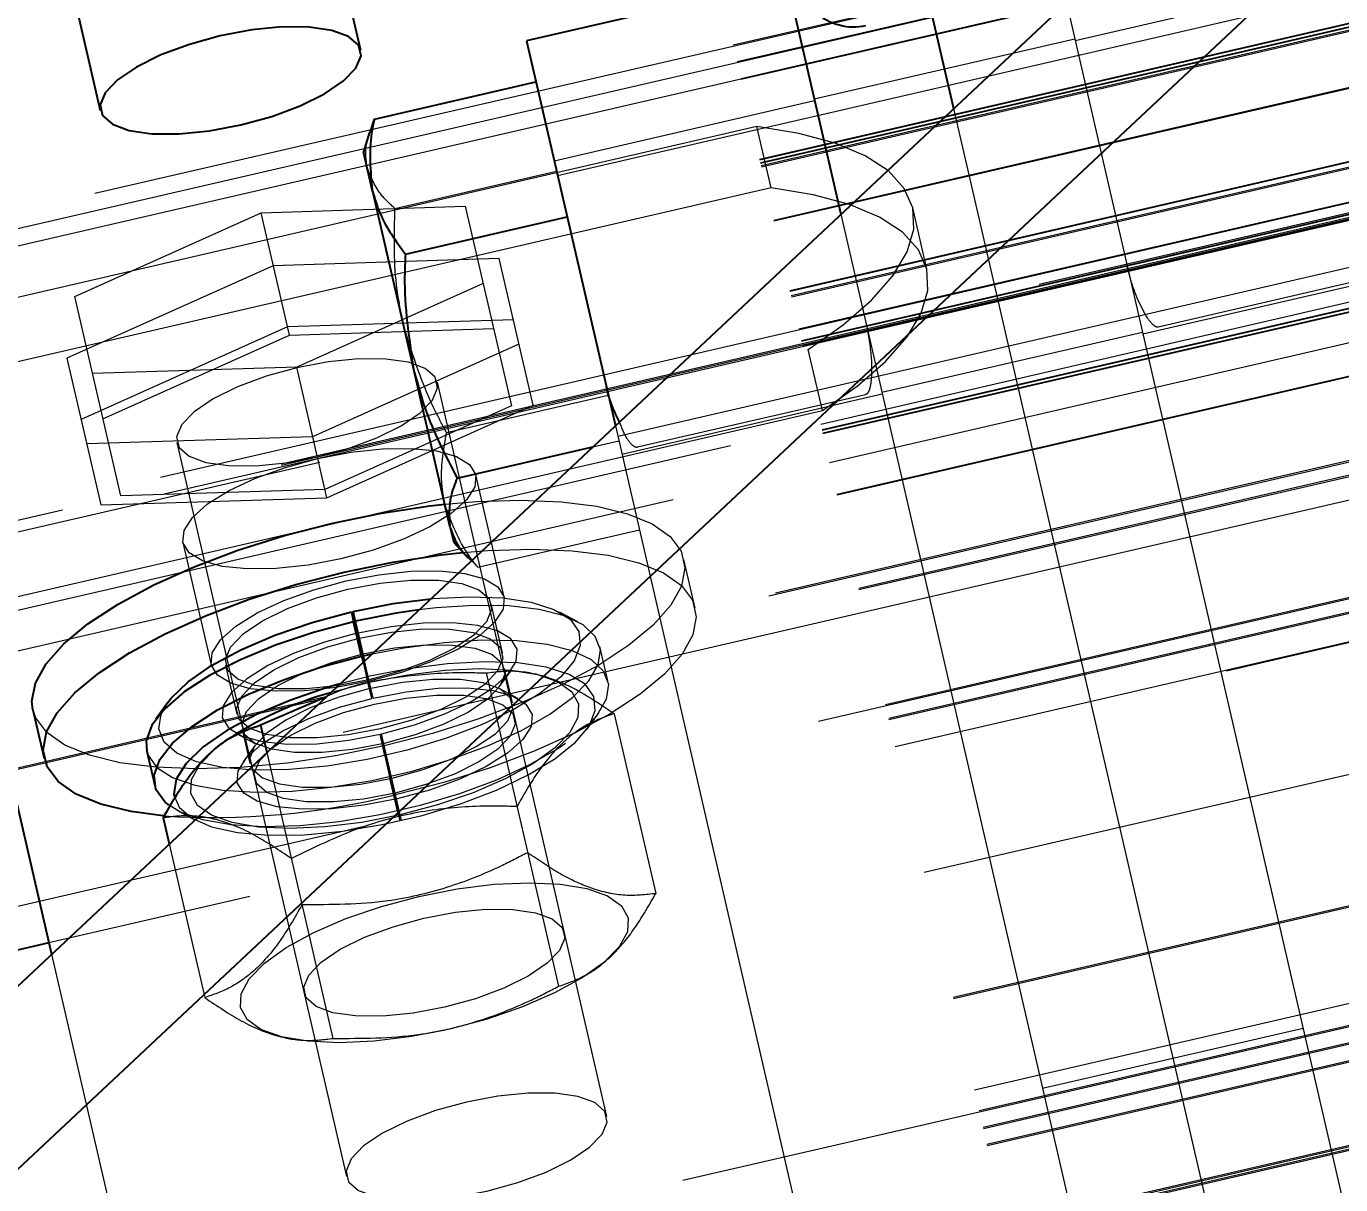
# Model space of a CAD drawing. Header units: millimetres. Extents: x 1293 to 41893, y 1011 to 26911.
# Drawn here: x 11289.11 to 11330.75, y 5296.1 to 5332.79 of the extents above; entities that cross this region are included whole.
import ezdxf

# ---------------------------------------------------------------- set-up
doc = ezdxf.new("R2010")
doc.units = ezdxf.units.MM
doc.header["$LTSCALE"] = 50
doc.linetypes.add('HIDDEN', pattern=[1.905, 1.27, -0.635])
doc.layers.add('CAPA_1', color=7, linetype='Continuous')
doc.layers.add('STRUC', color=4, linetype='Continuous')
doc.styles.add('SLDTEXTSTYLE0', font='TXT', dxfattribs={"width": 0.75})
doc.dimstyles.new('SLDDIMSTYLE1', dxfattribs={"dimtxt": 100, "dimasz": 100, "dimexe": 0, "dimexo": 0.0625, "dimgap": 25, "dimtad": 2, "dimdec": 4, "dimlfac": 75, "dimzin": 12, "dimdsep": 46, "dimtxsty": 'SLDTEXTSTYLE0', "dimsah": 1, "dimcen": 0.09, "dimadec": 0, "dimazin": 3, "dimtfac": 1, "dimtdec": 0, "dimtofl": 0, "dimtmove": 0, "dimatfit": 3, "dimfxl": 1, "dimfrac": 2, "dimtolj": 1, "dimtzin": 12, "dimarcsym": 0})

# ---------------------------------------------------------------- blocks, each defined once
blk = doc.blocks.new('_D_3')
at = {"layer": 'CAPA_1', "transparency": 16777216}
blk.add_arc((9899.266, 4708.493), 5214.315, 0, 13, dxfattribs=at)
for points in [[(14979.938, 5881.459), (14986.476, 5780.493), (15016.521, 5787.127)], [(15113.581, 4708.493), (15128.006, 4808.636), (15097.238, 4808.341)]]:
    blk.add_solid(points, dxfattribs=at)
at = {"layer": 'CAPA_1', "transparency": 16777216, "insert": (15196.758, 5413.272), "char_height": 100, "attachment_point": 1, "rotation": 276.5, "style": 'SLDTEXTSTYLE0'}
blk.add_mtext('13°', dxfattribs=at)

msp = doc.modelspace()

# ---------------------------------------------------------------- linework, layer by layer
at = {"color": 1, "linetype": 'HIDDEN', "lineweight": 18}
for p, q in [((16327.8123211, 6489.1646889), (11124.0071077, 5287.7715924)), ((12021.8815916, 5501.468365), (11229.9136029, 5318.628148)), ((12021.8912062, 5501.4267194), (11229.9232175, 5318.5865024)), ((12022.2091361, 5500.0496137), (11230.2411475, 5317.2093967)), ((12022.2141037, 5500.0280966), (11230.2461151, 5317.1878796)), ((12023.0385008, 5496.4572404), (11231.0705122, 5313.6170235)), ((12023.1598204, 5495.9317478), (11231.1918317, 5313.0915308)), ((12023.2840107, 5495.3938202), (11231.3160221, 5312.5536032)), ((12023.2889783, 5495.3723031), (11231.3209897, 5312.5320861)), ((12023.8726632, 5492.8440864), (11231.9046745, 5310.0038695)), ((12023.8776308, 5492.8225693), (11231.9096421, 5309.9823524)), ((12023.8970268, 5492.7385559), (11231.9290381, 5309.898339)), ((12023.9019944, 5492.7170389), (11231.9340057, 5309.8768219)), ((12023.9203405, 5492.6375732), (11231.9523518, 5309.7973563)), ((12023.9299551, 5492.5959276), (11231.9619665, 5309.7557107)), ((12024.3200944, 5490.9060487), (11232.3521058, 5308.0658318)), ((12024.325062, 5490.8845317), (11232.3570734, 5308.0443147)), ((12032.7319294, 5488.8778734), (11232.0831896, 5304.0335471)), ((12024.833013, 5488.6843541), (11232.8650244, 5305.8441372)), ((12024.8379806, 5488.6628371), (11232.869992, 5305.8226201)), ((12024.8710247, 5488.5197074), (11232.9030361, 5305.6794904)), ((12024.8806394, 5488.4780618), (11232.9126507, 5305.6378448)), ((12025.1148595, 5487.463543), (11233.1468708, 5304.623326)), ((12025.1985693, 5487.100956), (11233.2305806, 5304.2607391)), ((12025.2035369, 5487.079439), (11233.2355482, 5304.239222)), ((12025.2382307, 5486.9291638), (11233.270242, 5304.0889468)), ((12025.810123, 5484.4520259), (11233.8421343, 5301.611809)), ((12025.8512467, 5484.2738995), (11233.883258, 5301.4336826)), ((12025.8562143, 5484.2523825), (11233.8882257, 5301.4121655)), ((12025.8756103, 5484.168369), (11233.9076217, 5301.3281521)), ((12025.8805779, 5484.146852), (11233.9125893, 5301.306635)), ((12026.0919694, 5483.2312148), (11234.1239808, 5300.3909978)), ((12008.7223607, 5483.1916215), (11249.7530382, 5307.9697469)), ((12008.7319754, 5483.1499759), (11249.7626529, 5307.9281013)), ((12026.3230416, 5482.2303313), (11234.3550529, 5299.3901144)), ((12026.3280092, 5482.2088143), (11234.3600205, 5299.3685973)), ((12027.0114188, 5479.2486419), (11235.0434302, 5296.408425)), ((12027.0210335, 5479.2069963), (11235.0530448, 5296.3667794)), ((12027.8604579, 5475.5710498), (11235.8924692, 5292.7308328)), ((12027.9621031, 5475.1307761), (11235.9941144, 5292.2905591)), ((12027.9717177, 5475.0891305), (11236.0037291, 5292.2489135)), ((12010.6836634, 5474.6962862), (11251.7143409, 5299.4744116)), ((12028.1683281, 5474.2375174), (11236.2003394, 5291.3973004)), ((12029.0875821, 5470.2557909), (11237.1195934, 5287.4155739)), ((12030.000852, 5466.2999843), (11238.0328633, 5283.4597674)), ((12030.0104666, 5466.2583387), (11238.042478, 5283.4181218)), ((12030.6782263, 5463.3659541), (11238.7102376, 5280.5257371)), ((12030.8302167, 5462.7076111), (11238.862228, 5279.8673941)), ((12030.9515362, 5462.1821185), (11238.9835476, 5279.3419015)), ((12030.9611509, 5462.1404729), (11238.9931622, 5279.3002559)), ((12031.0757266, 5461.6441909), (11239.107738, 5278.8039739)), ((12031.0853413, 5461.6025453), (11239.1173526, 5278.7623283)), ((12031.664379, 5459.0944571), (11239.6963904, 5276.2542401)), ((12031.6739937, 5459.0528115), (11239.706005, 5276.2125945)), ((12031.6887427, 5458.9889266), (11239.720754, 5276.1487096)), ((12031.6983573, 5458.947281), (11239.7303686, 5276.107064)), ((11560.335161, 5371.9716788), (11301.5360256, 5312.2231905)), ((11560.1181272, 5371.8777073), (11301.829284, 5312.2470293)), ((11561.6917517, 5367.9036585), (11302.0210835, 5307.9539611)), ((11445.9630539, 5363.2062119), (11284.6983123, 5325.9753127)), ((11448.0394125, 5354.2125145), (11286.774671, 5316.9816153)), ((11448.1627837, 5353.6781352), (11233.2752096, 5304.0674297)), ((11404.224852, 5340.9250949), (11287.4699345, 5313.9700982)), ((11402.4048651, 5339.2190372), (11287.751781, 5312.7492871)), ((11346.6732828, 5337.4597254), (11305.9413791, 5328.0560244)), ((11334.0358892, 5336.8122884), (11231.1967993, 5313.0700138)), ((11330.5827334, 5334.2360447), (11322.3330668, 5332.3314591)), ((11322.0563588, 5333.5300134), (11335.2716509, 5276.2882945)), ((11322.3216756, 5332.3807998), (11314.0720091, 5330.4762142)), ((11314.0834003, 5330.4268735), (11305.8337337, 5328.522288)), ((11318.4846472, 5330.1818873), (11342.5002789, 5226.1587579)), ((11312.2541165, 5329.6106933), (11234.912843, 5311.7550534)), ((11312.7022523, 5327.6696036), (11312.2541165, 5329.6106933)), ((11307.8459647, 5319.8063579), (11348.5778684, 5329.2100588)), ((11300.7880812, 5327.0183505), (11305.9080501, 5328.2003885)), ((11312.7022523, 5327.6696036), (11235.3609789, 5309.8139637)), ((11296.5481403, 5326.8816537), (11303.0174576, 5327.088325)), ((11303.0174576, 5327.088325), (11304.4764548, 5320.7687138)), ((11290.6429577, 5324.2314466), (11296.5481403, 5326.8816537)), ((11297.4430028, 5323.0055783), (11296.5481403, 5326.8816537)), ((11314.9129356, 5326.8337613), (11328.1282277, 5269.5920424)), ((11317.6413439, 5325.0949562), (11317.193208, 5327.0360459)), ((11388.9970482, 5326.6505362), (11289.8281396, 5303.7555897)), ((11304.0940703, 5325.4360281), (11296.9346926, 5325.2073119)), ((11305.1665153, 5320.7907587), (11304.0940703, 5325.4360281)), ((11296.9346926, 5325.2073119), (11290.3996239, 5322.274416)), ((11303.5815923, 5324.6447892), (11297.6764097, 5321.9945821)), ((11324.4757256, 5323.0505843), (11332.7253922, 5324.9551699)), ((11332.1882302, 5324.9295104), (11324.969772, 5323.262998)), ((11292.101955, 5317.9118354), (11290.6429577, 5324.2314466)), ((11304.5422062, 5323.4949384), (11297.3828285, 5323.2662222)), ((11297.3828285, 5323.2662222), (11290.8477597, 5320.3333263)), ((11291.5378203, 5320.3553712), (11297.4430028, 5323.0055783)), ((11297.4430028, 5323.0055783), (11303.9123201, 5323.2122496)), ((11316.2146679, 5321.1953393), (11324.4643344, 5323.0999249)), ((11236.5413596, 5304.7011731), (11313.8826331, 5322.556813)), ((11298.1833107, 5319.7989526), (11304.7183794, 5322.7318484)), ((11314.3307689, 5320.6157233), (11313.8826331, 5322.556813)), ((11290.3996239, 5322.274416), (11291.4720688, 5317.6291466)), ((11297.6764097, 5321.9945821), (11291.2070924, 5321.7879108)), ((11298.6314466, 5317.8578629), (11297.6764097, 5321.9945821)), ((11307.5011459, 5298.257883), (11302.1319708, 5321.5143353)), ((11302.4262527, 5319.9226504), (11307.5462215, 5321.1046884)), ((11307.9763925, 5319.2414131), (11316.2260591, 5321.1459987)), ((11315.6888971, 5321.1203392), (11308.4704389, 5319.4538268)), ((11287.3725476, 5314.3919275), (11314.3307689, 5320.6157233)), ((11304.4764548, 5320.7687138), (11298.5712722, 5318.1185067)), ((11298.6314466, 5317.8578629), (11305.1665153, 5320.7907587)), ((11307.7695124, 5320.1375092), (11315.4532032, 5286.8557881)), ((11291.0239329, 5319.5702364), (11298.1833107, 5319.7989526)), ((11293.8823042, 5319.6097497), (11299.2514793, 5296.3532974)), ((11307.0606136, 5319.4729867), (11307.8792938, 5319.6619939)), ((11304.2470536, 5314.7052687), (11303.3521911, 5318.581344)), ((11298.5712722, 5318.1185067), (11292.101955, 5317.9118354)), ((11291.4720688, 5317.6291466), (11298.6314466, 5317.8578629)), ((11303.4118745, 5315.6534532), (11308.5318434, 5316.8354911)), ((11294.0713162, 5316.4386852), (11294.9661787, 5312.5626099)), ((11303.2123283, 5315.8656002), (11303.4118745, 5315.6534532)), ((11310.3020106, 5314.3543681), (11309.9440656, 5315.9047982)), ((11304.1972573, 5312.9449747), (11303.8393123, 5314.4954049)), ((11306.5804438, 5313.9259202), (11306.0031651, 5314.2353727)), ((11307.5313463, 5312.0530629), (11307.2789951, 5313.1461161)), ((11295.4246524, 5312.5527276), (11295.7825974, 5311.0022974)), ((11299.7766547, 5312.6449963), (11299.8875461, 5312.1777868)), ((11299.7962147, 5312.6633319), (11299.9930988, 5311.8105332)), ((11300.0969724, 5311.5099733), (11299.8245634, 5312.689906)), ((11299.8875461, 5312.1777868), (11299.0483619, 5311.9622938)), ((11300.0601851, 5311.5014281), (11299.8875461, 5312.1777868)), ((11303.6755365, 5312.3081184), (11305.9673014, 5302.3813939)), ((11304.0939285, 5311.8656097), (11304.4771282, 5312.396806)), ((11304.5119684, 5311.3559845), (11304.2596171, 5312.4490378)), ((11305.0484659, 5312.3152652), (11304.9274093, 5312.3362584)), ((11300.0601851, 5311.5014281), (11299.9930988, 5311.8105332)), ((11304.6845691, 5311.4982807), (11304.1072904, 5311.8077331)), ((11298.5544036, 5311.5348288), (11234.941785, 5296.8486987)), ((11298.3373698, 5311.4408573), (11234.9513996, 5296.8070531)), ((11306.8621366, 5310.5147586), (11307.2453362, 5311.0459549)), ((11307.7358433, 5311.0167378), (11309.050577, 5305.3220004)), ((11371.7782401, 5310.5096081), (11273.2269128, 5287.7572414)), ((11295.9439532, 5310.5292155), (11296.1963045, 5309.4361623)), ((11295.2966219, 5310.065368), (11295.2935827, 5310.063173)), ((11295.7713525, 5310.3869194), (11296.3486312, 5310.0774669)), ((11296.3619931, 5310.0195904), (11295.9787934, 5309.488394)), ((11300.4634683, 5309.6831935), (11300.3221391, 5310.3667807)), ((11300.3973451, 5310.0595501), (11300.3221391, 5310.3667807)), ((11300.9920051, 5307.6331606), (11300.3589492, 5310.3752268)), ((11300.3973451, 5310.0595501), (11300.6496963, 5308.9664969)), ((11296.731189, 5309.7901736), (11298.8224614, 5300.7318776)), ((11300.4634683, 5309.6831935), (11300.6119779, 5309.0214052)), ((11300.8643292, 5307.928352), (11300.6119779, 5309.0214052)), ((11300.7982059, 5308.3047086), (11300.6496963, 5308.9664969)), ((11293.8754778, 5307.9592798), (11294.4527565, 5307.6498274)), ((11300.7982059, 5308.3047086), (11300.9395352, 5307.6211214)), ((11300.8643292, 5307.928352), (11300.9395352, 5307.6211214)), ((11299.9109943, 5307.4668086), (11235.9020839, 5292.6891872)), ((11293.638359, 5306.8909517), (11294.7621546, 5302.0232582)), ((11289.9109545, 5303.396879), (11299.7133481, 5260.9380477)), ((11307.104813, 5302.9048868), (11307.2044152, 5302.976823)), ((11321.3033918, 5299.1536543), (11329.5530584, 5301.0582399)), ((11297.4495319, 5300.7247308), (11297.4532258, 5300.7240902)), ((11297.4532258, 5300.7240902), (11297.5705885, 5300.7037377))]:
    msp.add_line(p, q, dxfattribs=at)
at = {"color": 7, "linetype": 'Continuous', "lineweight": 25}
for p, q in [((11308.669611, 5372.69548), (11318.4846472, 5330.1818873)), ((11275.6709448, 5365.0771376), (11289.9109545, 5303.396879)), ((11306.3345027, 5363.9910364), (11314.9129356, 5326.8337613)), ((11299.704783, 5332.0276408), (11298.360474, 5337.8504827)), ((11290.1108074, 5335.9458971), (11291.4551164, 5330.1230552)), ((11313.2051539, 5334.2309767), (11304.9554873, 5332.3263911)), ((11304.9554873, 5332.3263911), (11307.7695124, 5320.1375092)), ((11300.1355317, 5329.8448533), (11305.2555005, 5331.0268912)), ((11300.0049721, 5329.4243018), (11300.1355317, 5329.8448533)), ((11299.9830833, 5329.4317286), (11299.7927136, 5328.8090576)), ((11300.0688152, 5327.6131304), (11299.7927136, 5328.8090576)), ((11300.0828662, 5327.5522687), (11300.0688152, 5327.6131304)), ((11302.5284465, 5316.9592968), (11300.0828662, 5327.5522687)), ((11301.1211535, 5325.575656), (11306.2411224, 5326.757694)), ((11302.759325, 5318.4799559), (11307.0606136, 5319.4729867)), ((11302.5377492, 5316.9190021), (11302.5284465, 5316.9592968)), ((11302.5377492, 5316.9190021), (11302.6496888, 5316.4341386)), ((11302.6496888, 5316.4341386), (11303.0937529, 5315.9579382)), ((11299.4114792, 5314.2398589), (11299.4785655, 5313.9307538)), ((11299.4114792, 5314.2398589), (11299.5841182, 5313.5635002)), ((11299.8245634, 5312.689906), (11299.4639165, 5314.2520394)), ((11299.7309167, 5312.8377005), (11299.4785655, 5313.9307538)), ((11299.7407476, 5312.9035865), (11299.5841182, 5313.5635002)), ((11299.7309167, 5312.8377005), (11299.7766547, 5312.6449963)), ((11299.7407476, 5312.9035865), (11299.7962147, 5312.6633319)), ((11299.7874126, 5312.8508238), (11300.0617928, 5312.912285)), ((11293.593785, 5311.3704415), (11293.2105854, 5310.8392452)), ((11296.5306965, 5310.6586021), (11298.6249242, 5311.5653629)), ((11289.3198992, 5311.1433343), (11289.6778442, 5309.5929041)), ((11296.5306965, 5310.6586021), (11296.731189, 5309.7901736)), ((11295.3931849, 5310.1351092), (11295.2966219, 5310.065368)), ((11292.9245753, 5309.8321372), (11293.1769265, 5308.7390839)), ((11293.4474208, 5307.7179956), (11293.638359, 5306.8909517)), ((11289.8281396, 5303.7555897), (11268.0347292, 5298.7241844))]:
    msp.add_line(p, q, dxfattribs=at)
at = {"color": 7, "linetype": 'Continuous', "lineweight": 25, "flags": 128}
for points in [[(11295.2542464, 5332.4861241), (11294.2765735, 5332.2172309), (11293.3746481, 5331.8819756), (11292.6008869, 5331.4998421), (11292.0002579, 5331.0930385), (11291.6076676, 5330.6852069), (11291.4459319, 5330.3000488), (11291.5244503, 5329.9599482), (11291.8386596, 5329.6846707), (11292.370299, 5329.4902143), (11293.0884717, 5329.38788), (11293.9514401, 5329.3836153), (11294.9090514, 5329.4776679), (11295.905653, 5329.6645719), (11296.8833259, 5329.9334651), (11297.7852513, 5330.2687204), (11298.5590125, 5330.6508539), (11299.1596415, 5331.0576575), (11299.5522318, 5331.4654892), (11299.7139675, 5331.8506473), (11299.6354491, 5332.1907478), (11299.3212398, 5332.4660253), (11298.7896004, 5332.6604818), (11298.0714277, 5332.762816), (11297.2084593, 5332.7670807), (11296.2508479, 5332.6730281), (11295.2542464, 5332.4861241)], [(11289.3198992, 5311.1433343), (11289.2878843, 5311.4135598), (11289.3972551, 5311.9878422), (11289.7352529, 5312.5964413), (11290.2943272, 5313.2257619), (11291.0619893, 5313.8617463), (11292.0210909, 5314.4901873), (11293.1502073, 5315.0970469), (11294.4241158, 5315.6687686), (11295.8143594, 5316.1925813), (11297.2898824, 5316.6567837), (11298.8177241, 5317.0510064), (11300.3637549, 5317.3664431), (11301.8934392, 5317.5960474), (11302.3689875, 5317.6499895)], [(11293.4438958, 5307.7798894), (11292.4352978, 5307.9132936), (11291.4665305, 5308.1483916), (11290.6881618, 5308.4689392), (11290.1175792, 5308.867776), (11289.7675285, 5309.3359925), (11289.6458293, 5309.8631297), (11289.7552001, 5310.437412), (11290.0931979, 5311.0460111), (11290.6522722, 5311.6753318), (11291.4199343, 5312.3113161), (11292.3790359, 5312.9397572), (11293.5081523, 5313.5466167), (11294.7820608, 5314.1183385), (11296.1723044, 5314.6421511), (11297.6478274, 5315.1063536), (11299.1756691, 5315.5005763), (11300.7216999, 5315.8160129), (11302.2513842, 5316.0456173), (11302.9416281, 5316.121072)], [(11299.4639165, 5314.2520394), (11300.7325548, 5314.5016677), (11301.9211003, 5314.6552017)], [(11293.593785, 5311.3704415), (11293.6971894, 5311.5036894), (11294.2356017, 5312.0240991), (11294.981471, 5312.5426895), (11295.9079069, 5313.0407642), (11296.9815092, 5313.5003665), (11298.163572, 5313.9049265), (11299.4114792, 5314.2398589)], [(11301.5500998, 5314.3074255), (11300.8240977, 5314.2000268), (11299.5350614, 5313.943877)], [(11299.4785655, 5313.9307538), (11298.2094398, 5313.5926759), (11297.0009837, 5313.1871571), (11295.891941, 5312.7271986), (11294.9178681, 5312.2275468), (11294.1099943, 5311.7042209), (11293.4942206, 5311.1739989), (11293.0902888, 5310.6538801), (11292.9111494, 5310.1605398), (11292.9245753, 5309.8321372)], [(11293.6129399, 5308.1253187), (11293.4951808, 5308.2230426), (11293.2148968, 5308.6167414), (11293.1635006, 5309.0674865), (11293.3426401, 5309.5608269), (11293.7465718, 5310.0809457), (11294.3623456, 5310.6111676), (11295.1702193, 5311.1344936), (11296.1442922, 5311.6341453), (11297.253335, 5312.0941039), (11298.4617911, 5312.4996226), (11299.7309167, 5312.8377005)], [(11299.0483619, 5311.9622938), (11298.6396389, 5311.8428544), (11297.457576, 5311.4382944), (11296.3839737, 5310.9786921), (11295.4575379, 5310.4806174), (11294.7116686, 5309.962027), (11294.1732563, 5309.4416173), (11293.8617119, 5308.9381503), (11293.7882675, 5308.4697771), (11293.8003981, 5308.3918657)]]:
    msp.add_lwpolyline(points, dxfattribs=at)
at = {"color": 1, "linetype": 'HIDDEN', "lineweight": 18, "flags": 128}
for points in [[(11313.8826331, 5322.556813), (11314.9853988, 5323.3346661), (11315.8834121, 5324.1165247), (11316.5622458, 5324.8898277), (11317.0109939, 5325.6421514), (11317.222447, 5326.3614093), (11317.193208, 5327.0360459), (11316.9237466, 5327.6552229), (11316.4183919, 5328.2089926), (11315.6852628, 5328.6884585), (11314.7361374, 5329.0859175), (11313.5862641, 5329.3949842), (11312.2541165, 5329.6106933)], [(11314.3307689, 5320.6157233), (11315.4335347, 5321.3935764), (11316.331548, 5322.175435), (11317.0103817, 5322.948738), (11317.4591298, 5323.7010617), (11317.6705829, 5324.4203196), (11317.6413439, 5325.0949562), (11317.3718825, 5325.7141332), (11316.8665278, 5326.2679029), (11316.1333986, 5326.7473688), (11315.1842733, 5327.1448278), (11314.0344, 5327.4538945), (11312.7022523, 5327.6696036)], [(11298.3328408, 5319.1512664), (11299.3105137, 5319.4201596), (11300.2124391, 5319.7554149), (11300.9862004, 5320.1375484), (11301.5868293, 5320.544352), (11301.9794196, 5320.9521837), (11302.1411553, 5321.3373418), (11302.0626369, 5321.6774423), (11301.7484276, 5321.9527198), (11301.2167882, 5322.1471763), (11300.4986155, 5322.2495105), (11299.6356472, 5322.2537752), (11298.6780358, 5322.1597226), (11297.6814342, 5321.9728186), (11296.7037613, 5321.7039254), (11295.8018359, 5321.3686701), (11295.0280747, 5320.9865366), (11294.4274457, 5320.579733), (11294.0348554, 5320.1719014), (11293.8731197, 5319.7867433), (11293.9516381, 5319.4466427), (11294.2658474, 5319.1713652), (11294.7974869, 5318.9769087), (11295.5156595, 5318.8745745), (11296.3786279, 5318.8703098), (11297.3362393, 5318.9643624), (11298.3328408, 5319.1512664)], [(11294.0713162, 5316.4386852), (11294.1061264, 5316.8187138), (11294.371882, 5317.2334071), (11294.8552568, 5317.6619706), (11295.5320125, 5318.0829145), (11296.3682137, 5318.4751307), (11297.3219298, 5318.818952), (11298.3453374, 5319.0971377), (11299.3871187, 5319.2957385), (11300.3950344, 5319.4047955), (11301.3185433, 5319.4188404), (11302.111337, 5319.3371687), (11302.7336613, 5319.163876), (11303.1543104, 5318.9076517), (11303.3521911, 5318.581344), (11303.3173809, 5318.2013155), (11303.0516254, 5317.7866222), (11302.5682505, 5317.3580586), (11301.8914948, 5316.9371148), (11301.0552936, 5316.5448986), (11300.1015776, 5316.2010773), (11299.0781699, 5315.9228916), (11298.0363886, 5315.7242908), (11297.0284729, 5315.6152338), (11296.104964, 5315.6011889), (11295.3121704, 5315.6828605), (11294.6898461, 5315.8561533), (11294.269197, 5316.1123776), (11294.0713162, 5316.4386852)], [(11302.3689875, 5317.6499895), (11303.3726062, 5317.7346904), (11304.7682139, 5317.7792751), (11306.0490866, 5317.7288053), (11307.1866119, 5317.5844087), (11308.1553792, 5317.3493107), (11308.9337479, 5317.0287631), (11309.5043306, 5316.6299263), (11309.8543813, 5316.1617098), (11309.9760805, 5315.6345727), (11309.8667096, 5315.0602903), (11309.5287119, 5314.4516912), (11308.9696375, 5313.8223705), (11308.2019754, 5313.1863862), (11307.2428738, 5312.5579452), (11306.1137574, 5311.9510856), (11304.839849, 5311.3793639), (11303.4496053, 5310.8555512), (11301.9740823, 5310.3913488), (11300.4462407, 5309.9971261)], [(11302.9416281, 5316.121072), (11303.7305512, 5316.1842603), (11305.1261589, 5316.2288449), (11306.4070317, 5316.1783752), (11307.5445569, 5316.0339785), (11308.5133242, 5315.7988806), (11309.2916929, 5315.4783329), (11309.8622756, 5315.0794962), (11310.2123263, 5314.6112796), (11310.3340255, 5314.0841425), (11310.2246546, 5313.5098601), (11309.8866569, 5312.9012611), (11309.3275825, 5312.2719404), (11308.5599204, 5311.6359561), (11307.6008188, 5311.007515), (11306.4717024, 5310.4006555), (11305.197794, 5309.8289337), (11303.8075503, 5309.3051211), (11302.3320273, 5308.8409186), (11300.8041857, 5308.4466959)], [(11294.9661787, 5312.5626099), (11295.0009889, 5312.9426384), (11295.2667445, 5313.3573317), (11295.7501193, 5313.7858953), (11296.426875, 5314.2068391), (11297.2630762, 5314.5990553), (11298.2167923, 5314.9428766), (11299.2401999, 5315.2210623), (11300.2819812, 5315.4196631), (11301.2898969, 5315.5287201), (11302.2134059, 5315.542765), (11303.0061995, 5315.4610934), (11303.6285238, 5315.2878006), (11304.0491729, 5315.0315763), (11304.2470536, 5314.7052687), (11304.2122434, 5314.3252401), (11303.9464879, 5313.9105468), (11303.463113, 5313.4819833), (11302.7863573, 5313.0610394), (11301.9501561, 5312.6688232), (11300.9964401, 5312.3250019), (11299.9730324, 5312.0468162), (11298.9312511, 5311.8482155), (11297.9233355, 5311.7391584), (11296.9998265, 5311.7251135), (11296.2070329, 5311.8067852), (11295.5847086, 5311.9800779), (11295.1640595, 5312.2363022), (11294.9661787, 5312.5626099)], [(11299.9641997, 5312.0850747), (11298.9476662, 5311.8944326), (11297.9709025, 5311.7984989), (11297.0906748, 5311.8028489), (11296.3581387, 5311.9072298), (11295.8158664, 5312.1055754), (11295.495373, 5312.3863585), (11295.4152842, 5312.733261), (11295.5802546, 5313.1261223), (11295.9806967, 5313.5421106), (11296.5933383, 5313.9570502), (11297.3825748, 5314.3468264), (11298.3025387, 5314.6887868), (11299.299765, 5314.9630578), (11300.3162986, 5315.1536999), (11301.2930622, 5315.2496336), (11302.1732899, 5315.2452836), (11302.905826, 5315.1409027), (11303.4480983, 5314.9425571), (11303.7685918, 5314.661774), (11303.8486805, 5314.3148715), (11303.6837101, 5313.9220102), (11303.283268, 5313.5060219), (11302.6706265, 5313.0910822), (11301.88139, 5312.7013061), (11300.9614261, 5312.3593457), (11299.9641997, 5312.0850747)], [(11301.9211003, 5314.6552017), (11301.9744197, 5314.6601545), (11303.1447389, 5314.721786), (11304.2013198, 5314.6843402), (11305.1060701, 5314.5491672), (11305.8263714, 5314.3211402), (11306.3362553, 5314.0084802), (11306.6173391, 5313.6224593), (11306.6594891, 5313.1769945), (11306.4611859, 5312.6881458), (11306.0295785, 5312.1735373), (11305.3802276, 5311.6517219), (11304.5365436, 5311.1415122), (11303.5289435, 5310.6613026), (11302.3937536, 5310.2284057), (11301.1719001, 5309.8584284), (11299.9074336, 5309.5647094), (11298.6459413, 5309.3578378), (11297.4329028, 5309.2452719), (11296.3120511, 5309.2310699), (11295.3237954, 5309.3157438), (11294.5037648, 5309.496241), (11293.8815232, 5309.7660541), (11293.4795039, 5310.1154558), (11293.3122006, 5310.5318492), (11293.3856451, 5311.0002224), (11293.593785, 5311.3704415)], [(11292.9245753, 5309.8321372), (11292.9625455, 5309.7097947), (11293.2428295, 5309.3160958), (11293.7430153, 5308.9920656), (11294.4470665, 5308.7480924), (11295.3324111, 5308.5919982), (11296.3706643, 5308.5287875), (11297.5285393, 5308.5604869), (11298.7689139, 5308.68608), (11300.052021, 5308.9015402), (11301.3367236, 5309.1999599), (11302.5818334, 5309.5717715), (11303.7474316, 5310.0050545), (11304.7961484, 5310.4859176), (11305.6943614, 5310.9989441), (11306.4132735, 5311.5276862), (11306.9298359, 5312.055192), (11307.2274873, 5312.5645495), (11307.296685, 5313.0394283), (11307.1352103, 5313.4646037), (11306.7482403, 5313.8264442), (11306.1481815, 5314.1133491), (11305.3542719, 5314.31612), (11304.3919648, 5314.4282559), (11303.2921123, 5314.4461619), (11302.0899762, 5314.3692637), (11301.5500998, 5314.3074255)], [(11299.5841182, 5313.5635002), (11298.5562893, 5313.281156), (11297.6001696, 5312.9334109), (11296.7635835, 5312.5376587), (11296.0883762, 5312.1136946), (11295.608321, 5311.6827249), (11295.3474297, 5311.2663063), (11295.318752, 5310.8852677), (11295.5237223, 5310.5586683), (11295.9520882, 5310.3028444), (11296.5824231, 5310.1305919), (11297.3831983, 5310.0505268), (11298.3143598, 5310.066654), (11299.3293316, 5310.1781666), (11300.3773459, 5310.3794871), (11301.4059818, 5310.6605454), (11302.3637879, 5311.0072833), (11303.2028557, 5311.4023574), (11303.8812157, 5311.8260062), (11304.364937, 5312.2570394), (11304.6298242, 5312.6738971), (11304.662628, 5313.0557282), (11304.4617075, 5313.3834342), (11304.0371126, 5313.6406233), (11303.4100811, 5313.8144311), (11302.6119766, 5313.8961641), (11301.6827196, 5313.881734), (11300.6687906, 5313.7718625), (11299.6209055, 5313.5720454)], [(11300.3221448, 5310.5346445), (11299.3056112, 5310.3440024), (11298.3288475, 5310.2480687), (11297.4486198, 5310.2524188), (11296.7160837, 5310.3567997), (11296.1738114, 5310.5551452), (11295.853318, 5310.8359283), (11295.7732292, 5311.1828309), (11295.9381996, 5311.5756921), (11296.3386417, 5311.9916804), (11296.9512833, 5312.4066201), (11297.7405198, 5312.7963963), (11298.6604837, 5313.1383566), (11299.65771, 5313.4126277), (11300.6742436, 5313.6032698), (11301.6510072, 5313.6992034), (11302.5312349, 5313.6948534), (11303.263771, 5313.5904725), (11303.8060433, 5313.392127), (11304.1265368, 5313.1113439), (11304.2066255, 5312.7644413), (11304.0416551, 5312.3715801), (11303.641213, 5311.9555917), (11303.0285715, 5311.5406521), (11302.239335, 5311.1508759), (11301.3193711, 5310.8089155), (11300.3221448, 5310.5346445)], [(11300.0617928, 5312.912285), (11301.0764489, 5313.1069736), (11302.3423275, 5313.2762105), (11303.5444636, 5313.3531086), (11304.6443161, 5313.3352027), (11305.6066231, 5313.2230667), (11306.4005327, 5313.0202958), (11307.0005916, 5312.7333909), (11307.3875616, 5312.3715504), (11307.5490362, 5311.9463751), (11307.4798385, 5311.4714962), (11307.1821871, 5310.9621388), (11306.8634371, 5310.6135427)], [(11299.7734762, 5312.9111889), (11300.7768042, 5313.0994089), (11301.7410003, 5313.1942784), (11302.6101686, 5313.1902977), (11303.3339221, 5313.0876975), (11303.8703039, 5312.8924258), (11304.1882189, 5312.6158027), (11304.2692373, 5312.2738646), (11304.1086622, 5311.886434), (11303.7158024, 5311.4759709), (11303.1134327, 5311.0662704), (11302.3364732, 5310.6810836), (11301.4299654, 5310.3427402), (11300.4464611, 5310.0708546), (11299.4429754, 5309.8811884), (11298.4776819, 5309.7847367), (11297.6065401, 5309.7870911), (11296.8800514, 5309.888115), (11296.3403315, 5310.081952), (11296.0186686, 5310.357365), (11295.9337102, 5310.698388), (11296.0903813, 5311.0852512), (11296.4795995, 5311.4955277), (11297.0788013, 5311.9054332), (11297.8532499, 5312.2912047), (11298.7580496, 5312.6304785), (11299.7407476, 5312.9035865)], [(11293.8003981, 5308.3918657), (11293.9555707, 5308.0533837), (11294.35759, 5307.703982), (11294.9798316, 5307.4341689), (11295.7998623, 5307.2536717), (11296.788118, 5307.1689978), (11297.9089697, 5307.1831997), (11299.1220082, 5307.2957657), (11300.3835005, 5307.5026373), (11301.6479669, 5307.7963563), (11302.8698204, 5308.1663336), (11304.0050104, 5308.5992305), (11305.0126105, 5309.0794401), (11305.8562944, 5309.5896498), (11306.5056454, 5310.1114652), (11306.9372527, 5310.6260736), (11307.135556, 5311.1149224), (11307.0934059, 5311.5603872), (11306.8123221, 5311.9464081), (11306.3024383, 5312.2590681), (11305.5821369, 5312.4870951), (11304.6773866, 5312.6222681), (11303.6208058, 5312.6597139), (11302.4504865, 5312.5980824), (11301.2086217, 5312.4395956), (11299.9399834, 5312.1899673)], [(11299.9930988, 5311.8105332), (11299.0104008, 5311.5374253), (11298.1056012, 5311.1981514), (11297.3311525, 5310.8123799), (11296.7319507, 5310.4024745), (11296.3427325, 5309.992198), (11296.1860614, 5309.6053347), (11296.2710198, 5309.2643118), (11296.5926827, 5308.9888988), (11297.1324027, 5308.7950618), (11297.8588914, 5308.6940378), (11298.7300332, 5308.6916834), (11299.6953267, 5308.7881351), (11300.6988124, 5308.9778014), (11301.6823167, 5309.249687), (11302.5888244, 5309.5880303), (11303.3657839, 5309.9732172), (11303.9681537, 5310.3829176), (11304.3610134, 5310.7933807), (11304.5215885, 5311.1808113), (11304.4405702, 5311.5227495), (11304.1226551, 5311.7993725), (11303.5862734, 5311.9946442), (11302.8625198, 5312.0972444), (11301.9933515, 5312.1012251), (11301.0291554, 5312.0063556), (11300.0258275, 5311.8181357)], [(11298.74918, 5311.6818404), (11298.7923203, 5311.6950016), (11299.98108, 5312.0119581), (11301.1884748, 5312.2481975), (11302.368105, 5312.3946414), (11303.4746382, 5312.4456621), (11304.4655509, 5312.3992988), (11305.3027628, 5312.2573332), (11305.9541005, 5312.025221), (11306.3945333, 5311.7118822), (11306.6071356, 5311.3293582), (11306.5837374, 5310.8923491), (11306.3252377, 5310.417649), (11305.8415706, 5309.9235004), (11305.1513231, 5309.428893), (11304.281021, 5308.9528344), (11303.2641096, 5308.5136192), (11302.1396682, 5308.1281263), (11300.9509084, 5307.8111699)], [(11300.0969724, 5311.5099733), (11301.1448575, 5311.7097904), (11302.1587864, 5311.8196619), (11303.0880435, 5311.834092), (11303.8861479, 5311.752359), (11304.5131794, 5311.5785511), (11304.9377743, 5311.3213621), (11305.1386948, 5310.9936561), (11305.1058911, 5310.6118249), (11304.8410039, 5310.1949673), (11304.3572826, 5309.7639341), (11303.6789226, 5309.3402852), (11302.8398548, 5308.9452112), (11301.8820486, 5308.5984733), (11300.8534127, 5308.3174149), (11299.8053985, 5308.1160945), (11298.7904266, 5308.0045819), (11297.8592652, 5307.9884547), (11297.05849, 5308.0685198), (11296.428155, 5308.2407722), (11295.9997892, 5308.4965962), (11295.7948189, 5308.8231956), (11295.8234966, 5309.2042342), (11296.0843878, 5309.6206528), (11296.5644431, 5310.0516225), (11297.2396504, 5310.4755866), (11298.0762365, 5310.8713388), (11299.0323562, 5311.2190839), (11300.0601851, 5311.5014281)], [(11300.7916975, 5308.5007879), (11299.795096, 5308.3138839), (11298.8374846, 5308.2198313), (11297.9745163, 5308.224096), (11297.2563436, 5308.3264302), (11296.7247041, 5308.5208867), (11296.4104948, 5308.7961642), (11296.3319764, 5309.1362647), (11296.4937121, 5309.5214228), (11296.8863024, 5309.9292545), (11297.4869314, 5310.3360581), (11298.2606927, 5310.7181916), (11299.162618, 5311.0534469), (11300.1402909, 5311.3223401), (11301.1368925, 5311.509244), (11302.0945039, 5311.6032967), (11302.9574722, 5311.599032), (11303.6756449, 5311.4966977), (11304.2072843, 5311.3022413), (11304.5214936, 5311.0269638), (11304.600012, 5310.6868632), (11304.4382763, 5310.3017051), (11304.045686, 5309.8938734), (11303.4450571, 5309.4870699), (11302.6712958, 5309.1049363), (11301.7693704, 5308.7696811), (11300.7916975, 5308.5007879)], [(11300.4462407, 5309.9971261), (11298.9002098, 5309.6816894), (11297.3705256, 5309.4520851), (11295.8913585, 5309.3134421), (11294.4957508, 5309.2688574), (11293.2148781, 5309.3193272), (11292.0773528, 5309.4637238), (11291.1085855, 5309.6988218), (11290.3302168, 5310.0193694), (11289.7596342, 5310.4182062), (11289.4095835, 5310.8864227), (11289.3198992, 5311.1433343)], [(11306.1879545, 5310.0675149), (11305.9467126, 5309.9058909), (11305.0484996, 5309.3928643), (11303.9997828, 5308.9120012), (11302.8341847, 5308.4787182), (11301.5890748, 5308.1069066), (11300.3043722, 5307.808487), (11299.0212651, 5307.5930267), (11297.7808905, 5307.4674336), (11296.6230156, 5307.4357342), (11295.5847623, 5307.4989449), (11294.6994178, 5307.6550391), (11293.9953665, 5307.8990123), (11293.6129399, 5308.1253187)], [(11300.9509084, 5307.8111699), (11299.7435137, 5307.5749305), (11298.5638834, 5307.4284865), (11297.4573503, 5307.3774659), (11296.4664376, 5307.4238292), (11295.6292256, 5307.5657948), (11294.977888, 5307.7979069), (11294.5374552, 5308.1112457), (11294.3248528, 5308.4937698), (11294.3482511, 5308.9307788), (11294.6067507, 5309.4054789), (11295.0904179, 5309.8996276), (11295.3931849, 5310.1351092)], [(11302.5169178, 5301.028038), (11301.3095231, 5300.7917985), (11300.1298928, 5300.6453546), (11299.0233597, 5300.594334), (11298.032447, 5300.6406973), (11297.195235, 5300.7826628), (11296.5438974, 5301.014775), (11296.1034646, 5301.3281138), (11295.8908622, 5301.7106378), (11295.9142605, 5302.1476469), (11296.1727601, 5302.622347), (11296.6564273, 5303.1164957), (11297.3466748, 5303.611103), (11298.2169769, 5304.0871616), (11299.2338883, 5304.5263768), (11300.3583297, 5304.9118697), (11301.5470894, 5305.2288261), (11302.7544842, 5305.4650656), (11303.9341144, 5305.6115095), (11305.0406476, 5305.6625302), (11306.0315603, 5305.6161668), (11306.8687722, 5305.4742013), (11307.5201099, 5305.2420891), (11307.9605427, 5304.9287503), (11308.173145, 5304.5462263), (11308.1497468, 5304.1092172), (11307.8912471, 5303.6345171), (11307.40758, 5303.1403684), (11306.7173325, 5302.6457611), (11305.8470304, 5302.1697025), (11304.830119, 5301.7304873), (11303.7056776, 5301.3449944), (11302.5169178, 5301.028038)], [(11302.3577069, 5301.717656), (11301.3611054, 5301.530752), (11300.403494, 5301.4366994), (11299.5405257, 5301.4409641), (11298.822353, 5301.5432983), (11298.2907135, 5301.7377547), (11297.9765042, 5302.0130323), (11297.8979858, 5302.3531328), (11298.0597215, 5302.7382909), (11298.4523118, 5303.1461226), (11299.0529408, 5303.5529262), (11299.8267021, 5303.9350597), (11300.7286274, 5304.2703149), (11301.7063003, 5304.5392081), (11302.7029019, 5304.7261121), (11303.6605133, 5304.8201648), (11304.5234816, 5304.8159), (11305.2416543, 5304.7135658), (11305.7732937, 5304.5191094), (11306.087503, 5304.2438318), (11306.1660214, 5303.9037313), (11306.0042857, 5303.5185732), (11305.6116954, 5303.1107415), (11305.0110665, 5302.7039379), (11304.2373052, 5302.3218044), (11303.3353798, 5301.9865492), (11302.3577069, 5301.717656)], [(11303.0506093, 5298.7163662), (11302.0729364, 5298.4474731), (11301.171011, 5298.1122178), (11300.3972498, 5297.7300843), (11299.7966208, 5297.3232807), (11299.4040305, 5296.915449), (11299.2422948, 5296.5302909), (11299.3208132, 5296.1901904), (11299.6350225, 5295.9149128), (11300.1666619, 5295.7204564), (11300.8848346, 5295.6181222), (11301.747803, 5295.6138575), (11302.7054144, 5295.7079101), (11303.7020159, 5295.8948141), (11304.6796888, 5296.1637073), (11305.5816142, 5296.4989625), (11306.3553754, 5296.881096), (11306.9560044, 5297.2878996), (11307.3485947, 5297.6957313), (11307.5103304, 5298.0808894), (11307.431812, 5298.4209899), (11307.1176027, 5298.6962675), (11306.5859633, 5298.8907239), (11305.8677906, 5298.9930581), (11305.0048222, 5298.9973229), (11304.0472108, 5298.9032702), (11303.0506093, 5298.7163662)]]:
    msp.add_lwpolyline(points, dxfattribs=at)
at = {"color": 7, "linetype": 'Continuous', "lineweight": 25}
msp.add_arc((11301.8506156, 5300.5383767), 11.5670085, 105.55288575, 123.935745, dxfattribs=at)
at = {"color": 1, "linetype": 'HIDDEN', "lineweight": 18}
msp.add_arc((11295.013404, 5331.4107521), 23.6829269, 266.2001256, 284.15305085, dxfattribs=at)
at = {"color": 7, "linetype": 'Continuous', "lineweight": 25}
msp.add_ellipse((11315.0923205, 5335.4511593), major_axis=(-0.6093065, 2.6391962), ratio=0.7802060087, start_param=1.5707963268, end_param=3.1415926536, dxfattribs=at)
for points, knots in [([(11300.1355317, 5329.8448533), (11300.1036709, 5329.697365), (11299.9396195, 5328.9379457), (11300.0111648, 5328.2042963), (11300.0688152, 5327.6131304)], [0, 0, 0, 0, 0.1942119601, 1, 1, 1, 1]), ([(11300.0828662, 5327.5522687), (11300.1523433, 5327.3167208), (11300.3596185, 5326.6139961), (11300.8170497, 5325.9902964), (11301.1211535, 5325.575656)], [0, 0, 0, 0, 0.3351922062, 1, 1, 1, 1]), ([(11301.1211535, 5325.575656), (11301.1096283, 5325.340085), (11301.0502846, 5324.1271269), (11301.2306911, 5322.9219479), (11301.3760605, 5321.950829)], [0, 0, 0, 0, 0.1942119601, 1, 1, 1, 1]), ([(11301.3994142, 5321.8496727), (11301.5054007, 5321.4559852), (11301.8215968, 5320.2814725), (11302.3848619, 5319.1993557), (11302.759325, 5318.4799559)], [0, 0, 0, 0, 0.3351922062, 1, 1, 1, 1]), ([(11307.9027016, 5320.2623608), (11307.7911485, 5320.4862971), (11307.6127441, 5320.8444336), (11307.5205963, 5321.2232844), (11307.4860669, 5321.3652466)], [0, 0, 0, 0, 0.6252818948, 1, 1, 1, 1]), ([(11302.759325, 5318.4799559), (11302.6839391, 5318.2901213), (11302.4742983, 5317.762209), (11302.5073073, 5317.2727492), (11302.5284465, 5316.9592968)], [0, 0, 0, 0, 0.3595950484, 1, 1, 1, 1]), ([(11302.5377492, 5316.9190021), (11302.6202965, 5316.6844331), (11302.7534721, 5316.3059968), (11303.0859375, 5315.9869064), (11303.2123283, 5315.8656002)], [0, 0, 0, 0, 0.6198374698, 1, 1, 1, 1]), ([(11293.4474208, 5307.7179956), (11293.6804037, 5308.1232069), (11294.151422, 5308.9424172), (11294.9274068, 5309.8178257), (11295.7312567, 5310.3858058), (11296.2625938, 5310.5671163), (11296.5306965, 5310.6586021)], [0, 0, 0, 0, 0.2646061211, 0.5349506065, 0.7653448938, 1, 1, 1, 1])]:
    msp.add_open_spline(points, degree=3, knots=knots, dxfattribs=at)
at = {"color": 1, "linetype": 'HIDDEN', "lineweight": 18}
for points, knots in [([(11299.9046532, 5328.3241941), (11299.8727429, 5328.5706665), (11299.8269676, 5328.9242308), (11299.9635902, 5329.3080469), (11300.0049721, 5329.4243018)], [0, 0, 0, 0, 0.6971077028, 1, 1, 1, 1]), ([(11300.7880812, 5327.0183505), (11300.6371069, 5327.1559258), (11300.2172614, 5327.5385098), (11300.0323647, 5327.9929035), (11299.9139559, 5328.2838995)], [0, 0, 0, 0, 0.3595950484, 1, 1, 1, 1]), ([(11301.0429882, 5323.3935235), (11300.965667, 5323.7938289), (11300.7349897, 5324.9880852), (11300.7668802, 5326.2076045), (11300.7880812, 5327.0183505)], [0, 0, 0, 0, 0.3351922062, 1, 1, 1, 1]), ([(11324.969772, 5323.262998), (11324.9577811, 5323.2616218), (11324.930046, 5323.2584385), (11324.8752455, 5323.2776214), (11324.7591695, 5323.3630951), (11324.4280121, 5323.8367916), (11324.1678581, 5324.4764652), (11324.0223026, 5325.0332552), (11323.9854, 5325.1744178)], [0, 0, 0, 0, 0.0157267325, 0.036376337, 0.0745593814, 0.2059396323, 0.7986824385, 1, 1, 1, 1]), ([(11302.4262527, 5319.9226504), (11302.3126263, 5320.1293279), (11301.7275627, 5321.1935129), (11301.3613953, 5322.3558056), (11301.066342, 5323.2923672)], [0, 0, 0, 0, 0.19421196006, 1, 1, 1, 1]), ([(11315.7357335, 5323.2698322), (11315.795647, 5322.935416), (11315.8772954, 5322.4796836), (11315.8906466, 5321.9230469), (11315.8804491, 5321.651753), (11315.8594807, 5321.4649163), (11315.8306583, 5321.3239922), (11315.7975717, 5321.2262195), (11315.7548096, 5321.1604801), (11315.7212294, 5321.1303974), (11315.6964741, 5321.1226963), (11315.6888971, 5321.1203392)], [0, 0, 0, 0, 0.4655252871, 0.6344041548, 0.7505130597, 0.8304201704, 0.8857806488, 0.9428520449, 0.9661009264, 0.9896243433, 1, 1, 1, 1]), ([(11308.4704389, 5319.4538268), (11308.458449, 5319.4524509), (11308.4307161, 5319.4492684), (11308.3758886, 5319.4684423), (11308.2602019, 5319.5540466), (11308.067185, 5319.8163792), (11307.9681914, 5320.0847911), (11307.9027016, 5320.2623608)], [0, 0, 0, 0, 0.0339854264, 0.0786091657, 0.1611226212, 0.4450349875, 1, 1, 1, 1]), ([(11302.3595362, 5317.6909275), (11302.3187244, 5317.9330933), (11302.1969679, 5318.6555616), (11302.3346924, 5319.4166638), (11302.4262527, 5319.9226504)], [0, 0, 0, 0, 0.3351922062, 1, 1, 1, 1]), ([(11303.4118745, 5315.6534532), (11303.3185837, 5315.7720479), (11302.8382278, 5316.3826941), (11302.5809215, 5317.0734572), (11302.3735872, 5317.6300658)], [0, 0, 0, 0, 0.1942119601, 1, 1, 1, 1]), ([(11298.6249242, 5311.5653629), (11298.7572626, 5311.6250935), (11299.4525837, 5311.9389249), (11300.8473806, 5312.1975621), (11302.4099174, 5312.3403412), (11303.3592027, 5312.3161723), (11303.6755365, 5312.3081184)], [0, 0, 0, 0, 0.08469952, 0.4450209891, 0.8150623894, 1, 1, 1, 1]), ([(11303.6755365, 5312.3081184), (11303.9933315, 5312.346015), (11304.6358125, 5312.42263), (11305.6658174, 5312.1978044), (11306.7124698, 5311.7140484), (11307.3926414, 5311.2505902), (11307.7358433, 5311.0167378)], [0, 0, 0, 0, 0.2646176718, 0.5349733347, 0.76535622725, 1, 1, 1, 1]), ([(11307.7358433, 5311.0167378), (11307.4336139, 5310.9114661), (11306.8226009, 5310.6986397), (11305.9954257, 5310.0449613), (11305.2667766, 5309.1512507), (11304.858603, 5308.43646), (11304.6526464, 5308.0757902)], [0, 0, 0, 0, 0.2646061211, 0.5349506065, 0.7653448938, 1, 1, 1, 1]), ([(11304.6526464, 5308.0757902), (11304.3364884, 5308.0833734), (11303.4035705, 5308.10575), (11301.8341653, 5307.9843124), (11299.7114957, 5307.5009896), (11298.3243185, 5306.8244781), (11297.5078064, 5306.4262739)], [0, 0, 0, 0, 0.1280647744, 0.377893031, 0.6338190398, 1, 1, 1, 1]), ([(11297.5078064, 5306.4262739), (11297.1207514, 5306.6883755), (11296.3382484, 5307.2182621), (11295.2570112, 5307.6649992), (11294.285521, 5307.823192), (11293.7284888, 5307.7532746), (11293.4474208, 5307.7179956)], [0, 0, 0, 0, 0.2646176718, 0.5349733347, 0.7653562273, 1, 1, 1, 1]), ([(11304.9901914, 5306.6137221), (11304.7093547, 5306.4683118), (11303.8806629, 5306.0392356), (11302.4168562, 5305.4604011), (11300.2971386, 5304.9642916), (11298.7537889, 5304.9642376), (11297.8453514, 5304.9642058)], [0, 0, 0, 0, 0.1280647744, 0.377893031, 0.6338190398, 1, 1, 1, 1]), ([(11309.050577, 5305.3220004), (11308.732787, 5305.2841294), (11308.0903152, 5305.207566), (11307.0603012, 5305.4324785), (11306.0136188, 5305.9163216), (11305.3334113, 5306.3798397), (11304.9901914, 5306.6137221)], [0, 0, 0, 0, 0.2646061211, 0.5349506065, 0.7653448938, 1, 1, 1, 1]), ([(11305.9673014, 5302.3813939), (11306.2695464, 5302.4866448), (11306.8805904, 5302.6994289), (11307.7077956, 5303.3530252), (11308.4364559, 5304.2466445), (11308.8446233, 5304.9613655), (11309.050577, 5305.3220004)], [0, 0, 0, 0, 0.2646176718, 0.5349733347, 0.7653562273, 1, 1, 1, 1]), ([(11297.8453514, 5304.9642058), (11297.6123665, 5304.5589567), (11297.1413444, 5303.739671), (11296.3653715, 5302.8641632), (11295.561549, 5302.2961072), (11295.0302421, 5302.1147617), (11294.7621546, 5302.0232582)], [0, 0, 0, 0, 0.2646176718, 0.5349733347, 0.7653562273, 1, 1, 1, 1]), ([(11298.8224614, 5300.7318776), (11299.7309045, 5300.7318947), (11301.258356, 5300.7319235), (11303.378477, 5301.2230639), (11304.8437196, 5301.7996345), (11305.686469, 5302.2359867), (11305.9673014, 5302.3813939)], [0, 0, 0, 0, 0.3661794341, 0.6156922034, 0.8719357593, 1, 1, 1, 1]), ([(11294.7621546, 5302.0232582), (11295.1491911, 5301.7611896), (11295.9316577, 5301.2313692), (11297.012862, 5300.7847265), (11297.9843436, 5300.626614), (11298.5413876, 5300.6965761), (11298.8224614, 5300.7318776)], [0, 0, 0, 0, 0.2646061211, 0.5349506065, 0.7653448938, 1, 1, 1, 1])]:
    msp.add_open_spline(points, degree=3, knots=knots, dxfattribs=at)
at = {"layer": 'STRUC', "linetype": 'Continuous', "lineweight": 25}
for p, q in [((10956.6933458, 4991.0383564), (12153.1934573, 6112.638768)), ((10959.5885339, 4987.9498297), (12156.0886453, 6109.5502413))]:
    msp.add_line(p, q, dxfattribs=at)

# ---------------------------------------------------------------- dimensions: what is measured, and where the dimension line sits
at = {"layer": 'CAPA_1'}
dim = msp.add_angular_dim_2l(base=(15080.062669, 5298.7701303), line1=((16421.6646746, 4708.4929069), (6449.8953906, 4708.4929069)), line2=((16705.6180701, 6279.8631045), (11026.6060803, 4968.759879)), dimstyle='SLDDIMSTYLE1', dxfattribs=at)
dim.commit()
dim.dimension.update_dxf_attribs({"geometry": '_D_3', "text_midpoint": (15080.062669, 5298.7701303), "dimtype": 162})

doc.saveas('drawing.dxf')
